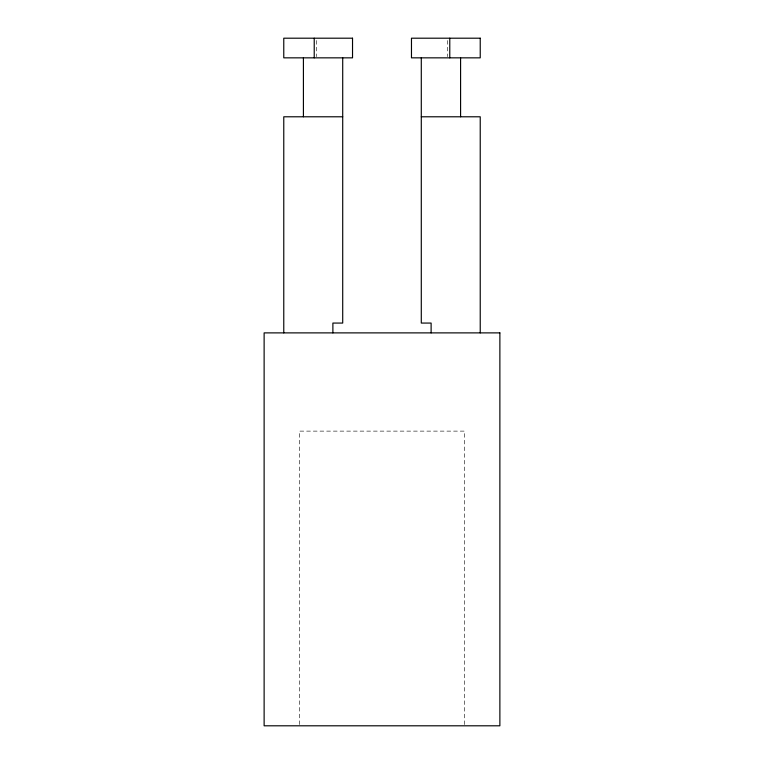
<?xml version="1.0" encoding="UTF-8"?>
<svg xmlns="http://www.w3.org/2000/svg" width="764" height="764" viewBox="0 0 764 764"><rect width="100%" height="100%" fill="white"/><g stroke="black" fill="none" stroke-linecap="round" stroke-linejoin="round"><path stroke-width="0.57" stroke-dasharray="3.82 2.86" d="M464.512 724.606L464.512 431.116L299.488 431.116L299.488 724.606M447.389 40.511L447.389 56.689M316.611 40.511L316.611 56.689"/><path stroke-width="1.15" d="M342.711 116.787L283.769 116.787L283.769 332.884M421.289 116.787L480.231 116.787L480.231 332.884M460.587 57.844L460.587 116.787M449.776 38.2L449.776 57.844M431.116 332.884L431.116 323.067L421.289 323.067L421.289 57.844M342.711 57.844L342.711 323.067L332.884 323.067L332.884 332.884M314.224 38.2L314.224 57.844M303.413 57.844L303.413 116.787M352.529 38.2L283.769 38.2L283.769 57.844L352.529 57.844L352.529 38.2M480.231 38.2L411.471 38.2L411.471 57.844L480.231 57.844L480.231 38.2M499.876 332.884L264.124 332.884L264.124 725.8L499.876 725.8L499.876 332.884"/></g></svg>
